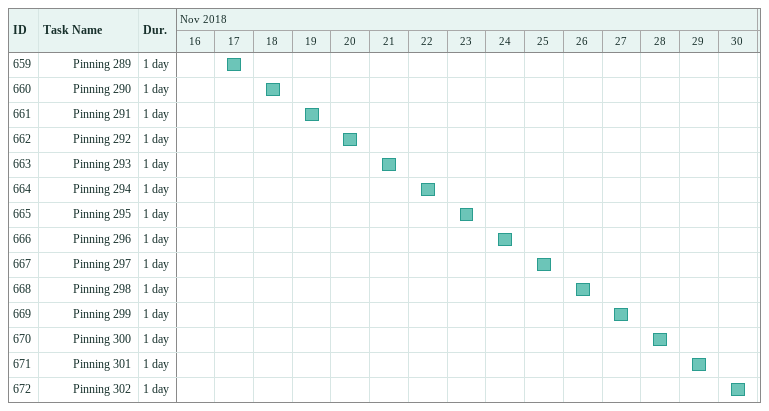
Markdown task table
| ID | Level | Task | Duration | Start | Finish |
|---|---|---|---|---|---|
| 659 | 4 | Pinning 289 | 1d | 2018-11-17 | 2018-11-17 |
| 660 | 4 | Pinning 290 | 1d | 2018-11-18 | 2018-11-18 |
| 661 | 4 | Pinning 291 | 1d | 2018-11-19 | 2018-11-19 |
| 662 | 4 | Pinning 292 | 1d | 2018-11-20 | 2018-11-20 |
| 663 | 4 | Pinning 293 | 1d | 2018-11-21 | 2018-11-21 |
| 664 | 4 | Pinning 294 | 1d | 2018-11-22 | 2018-11-22 |
| 665 | 4 | Pinning 295 | 1d | 2018-11-23 | 2018-11-23 |
| 666 | 4 | Pinning 296 | 1d | 2018-11-24 | 2018-11-24 |
| 667 | 4 | Pinning 297 | 1d | 2018-11-25 | 2018-11-25 |
| 668 | 4 | Pinning 298 | 1d | 2018-11-26 | 2018-11-26 |
| 669 | 4 | Pinning 299 | 1d | 2018-11-27 | 2018-11-27 |
| 670 | 4 | Pinning 300 | 1d | 2018-11-28 | 2018-11-28 |
| 671 | 4 | Pinning 301 | 1d | 2018-11-29 | 2018-11-29 |
| 672 | 4 | Pinning 302 | 1d | 2018-11-30 | 2018-11-30 |
